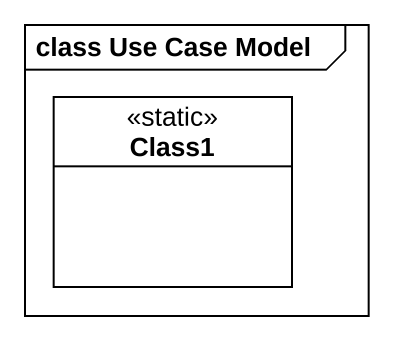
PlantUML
@startuml
mainframe class Use Case Model
hide circle
hide empty members
class Class1 <<static>>
@enduml
